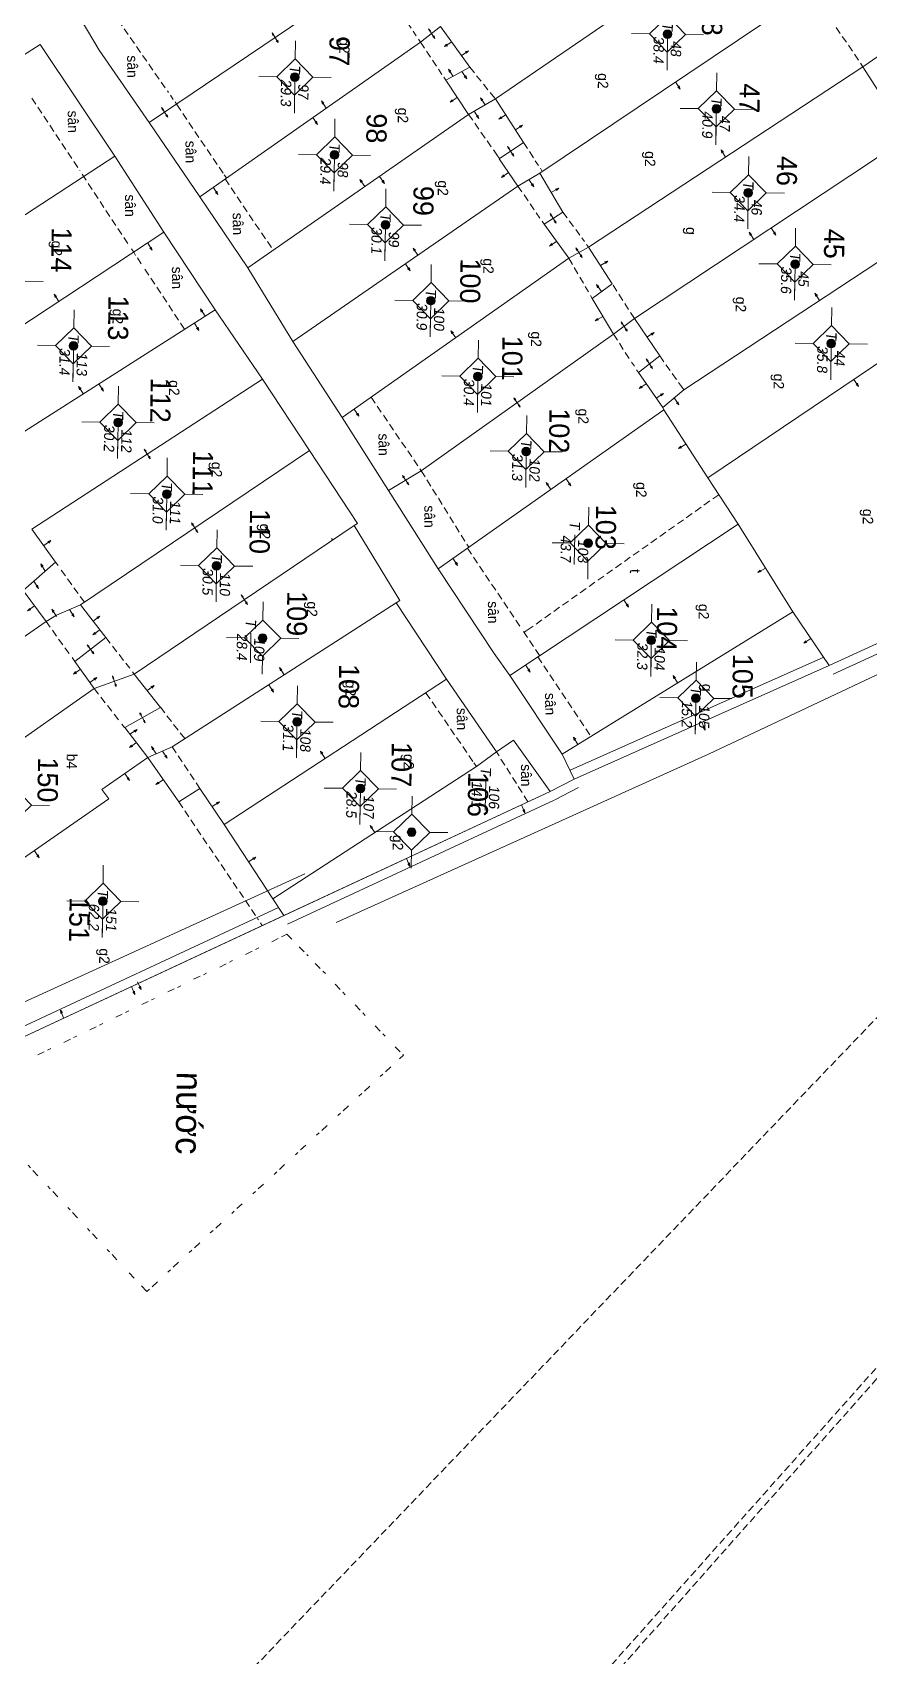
# Model space of a CAD drawing. Extents: x 601689 to 602595, y 1189742 to 1190763.
# Drawn here: x 601997.9 to 602026.8, y 1190506.8 to 1190563.1 of the extents above; entities that cross this region are included whole.
import ezdxf
from ezdxf.enums import TextEntityAlignment as Align

# ---------------------------------------------------------------- set-up
doc = ezdxf.new("R2010")
doc.units = 0
doc.header["$MEASUREMENT"] = 0
doc.linetypes.add('HIDDEN', pattern=[0.375, 0.25, -0.125])
for name, color, linetype in [('10', 250, 'Continuous'), ('11', 7, 'Continuous'), ('13', 7, 'Continuous'), ('14', 7, 'Continuous'), ('15', 7, 'Continuous'), ('16', 7, 'Continuous'), ('22', 7, 'Continuous'), ('53', 7, 'Continuous'), ('57', 7, 'Continuous')]:
    doc.layers.add(name, color=color, linetype=linetype)
doc.styles.add('TXT', font='vnshx.shx')

# ---------------------------------------------------------------- blocks, each defined once
blk = doc.blocks.new('NH3R')
at = {"layer": '16', "color": 7, "linetype": 'Continuous', "lineweight": 0}
for p, q in [((0, 0), (0.297, -0.005)), ((0.297, -0.005), (0.186, 0.031)), ((0.297, -0.005), (0.189, -0.033))]:
    blk.add_line(p, q, dxfattribs=at)
blk = doc.blocks.new('NH3')
at = {"layer": '16', "color": 7, "linetype": 'Continuous', "lineweight": 0}
for p, q in [((-0.199, -0.002), (-0.113, 0.021)), ((0.197, -0.012), (0.107, 0.015)), ((-0.199, -0.002), (0.197, -0.012)), ((-0.199, -0.002), (-0.116, -0.035)), ((0.197, -0.012), (0.104, -0.027))]:
    blk.add_line(p, q, dxfattribs=at)
blk = doc.blocks.new('*M2478247824782478')
at = {"layer": '13', "color": 3, "linetype": 'Continuous', "lineweight": 0}
blk.add_line((602289.482, 1189686.378), (602290.502, 1189686.378), dxfattribs=at)
at = {"layer": '13', "color": 3, "linetype": 'Continuous', "lineweight": 0, "style": 'TXT', "oblique": 7.6055}
for s, p in [('44', (602289.632, 1189686.678)), ('35.8', (602289.482, 1189686.078))]:
    blk.add_text(s, height=0.36, dxfattribs=at).set_placement(p, align=Align.MIDDLE_LEFT)
blk.add_text('T', height=0.36, dxfattribs=at).set_placement((602289.285, 1189686.378), align=Align.MIDDLE_RIGHT)
blk = doc.blocks.new('*M2482248224822482')
at = {"layer": '13', "color": 3, "linetype": 'Continuous', "lineweight": 0}
blk.add_line((602286.75, 1189685.086), (602287.77, 1189685.086), dxfattribs=at)
at = {"layer": '13', "color": 3, "linetype": 'Continuous', "lineweight": 0, "style": 'TXT', "oblique": 7.6055}
blk.add_text('T', height=0.36, dxfattribs=at).set_placement((602286.553, 1189685.086), align=Align.MIDDLE_RIGHT)
for s, p in [('45', (602286.9, 1189685.386)), ('35.6', (602286.75, 1189684.786))]:
    blk.add_text(s, height=0.36, dxfattribs=at).set_placement(p, align=Align.MIDDLE_LEFT)
blk = doc.blocks.new('*M2485248524852485')
at = {"layer": '13', "color": 3, "linetype": 'Continuous', "lineweight": 0}
blk.add_line((602284.296, 1189683.429), (602285.316, 1189683.429), dxfattribs=at)
at = {"layer": '13', "color": 3, "linetype": 'Continuous', "lineweight": 0, "style": 'TXT', "oblique": 7.6055}
for s, p in [('46', (602284.446, 1189683.729)), ('34.4', (602284.296, 1189683.129))]:
    blk.add_text(s, height=0.36, dxfattribs=at).set_placement(p, align=Align.MIDDLE_LEFT)
blk.add_text('T', height=0.36, dxfattribs=at).set_placement((602284.099, 1189683.429), align=Align.MIDDLE_RIGHT)
blk = doc.blocks.new('*M2487248724872487')
at = {"layer": '13', "color": 3, "linetype": 'Continuous', "lineweight": 0}
blk.add_line((602281.407, 1189682.282), (602282.427, 1189682.282), dxfattribs=at)
at = {"layer": '13', "color": 3, "linetype": 'Continuous', "lineweight": 0, "style": 'TXT', "oblique": 7.6055}
for s, p in [('47', (602281.557, 1189682.582)), ('40.9', (602281.407, 1189681.982))]:
    blk.add_text(s, height=0.36, dxfattribs=at).set_placement(p, align=Align.MIDDLE_LEFT)
blk.add_text('T', height=0.36, dxfattribs=at).set_placement((602281.21, 1189682.282), align=Align.MIDDLE_RIGHT)
blk = doc.blocks.new('*M2488248824882488')
at = {"layer": '13', "color": 3, "linetype": 'Continuous', "lineweight": 0}
blk.add_line((602301.833, 1189681.868), (602302.853, 1189681.868), dxfattribs=at)
at = {"layer": '13', "color": 3, "linetype": 'Continuous', "lineweight": 0, "style": 'TXT', "oblique": 7.6055}
for s, p in [('105', (602301.983, 1189682.168)), ('15.2', (602301.833, 1189681.568))]:
    blk.add_text(s, height=0.36, dxfattribs=at).set_placement(p, align=Align.MIDDLE_LEFT)
blk.add_text('T', height=0.36, dxfattribs=at).set_placement((602301.636, 1189681.868), align=Align.MIDDLE_RIGHT)
blk = doc.blocks.new('*M2491249124912491')
at = {"layer": '13', "color": 3, "linetype": 'Continuous', "lineweight": 0}
blk.add_line((602278.843, 1189680.555), (602279.863, 1189680.555), dxfattribs=at)
at = {"layer": '13', "color": 3, "linetype": 'Continuous', "lineweight": 0, "style": 'TXT', "oblique": 7.6055}
blk.add_text('T', height=0.36, dxfattribs=at).set_placement((602278.646, 1189680.555), align=Align.MIDDLE_RIGHT)
for s, p in [('48', (602278.993, 1189680.855)), ('38.4', (602278.843, 1189680.255))]:
    blk.add_text(s, height=0.36, dxfattribs=at).set_placement(p, align=Align.MIDDLE_LEFT)
blk = doc.blocks.new('*M2492249224922492')
at = {"layer": '13', "color": 3, "linetype": 'Continuous', "lineweight": 0}
blk.add_line((602299.852, 1189680.297), (602300.872, 1189680.297), dxfattribs=at)
at = {"layer": '13', "color": 3, "linetype": 'Continuous', "lineweight": 0, "style": 'TXT', "oblique": 7.6055}
for s, p in [('104', (602300.002, 1189680.597)), ('32.3', (602299.852, 1189679.997))]:
    blk.add_text(s, height=0.36, dxfattribs=at).set_placement(p, align=Align.MIDDLE_LEFT)
blk.add_text('T', height=0.36, dxfattribs=at).set_placement((602299.655, 1189680.297), align=Align.MIDDLE_RIGHT)
blk = doc.blocks.new('*M2497249724972497')
at = {"layer": '13', "color": 3, "linetype": 'Continuous', "lineweight": 0}
blk.add_line((602296.521, 1189678.064), (602297.541, 1189678.064), dxfattribs=at)
at = {"layer": '13', "color": 3, "linetype": 'Continuous', "lineweight": 0, "style": 'TXT', "oblique": 7.6055}
for s, p in [('103', (602296.671, 1189678.364)), ('43.7', (602296.521, 1189677.764))]:
    blk.add_text(s, height=0.36, dxfattribs=at).set_placement(p, align=Align.MIDDLE_LEFT)
blk.add_text('T', height=0.36, dxfattribs=at).set_placement((602296.324, 1189678.064), align=Align.MIDDLE_RIGHT)
blk = doc.blocks.new('*M2501250125012501')
at = {"layer": '13', "color": 3, "linetype": 'Continuous', "lineweight": 0}
blk.add_line((602293.372, 1189675.872), (602294.392, 1189675.872), dxfattribs=at)
at = {"layer": '13', "color": 3, "linetype": 'Continuous', "lineweight": 0, "style": 'TXT', "oblique": 7.6055}
blk.add_text('T', height=0.36, dxfattribs=at).set_placement((602293.175, 1189675.872), align=Align.MIDDLE_RIGHT)
for s, p in [('102', (602293.522, 1189676.172)), ('31.3', (602293.372, 1189675.572))]:
    blk.add_text(s, height=0.36, dxfattribs=at).set_placement(p, align=Align.MIDDLE_LEFT)
blk = doc.blocks.new('*M2505250525052505')
at = {"layer": '13', "color": 3, "linetype": 'Continuous', "lineweight": 0}
blk.add_line((602290.794, 1189674.16), (602291.814, 1189674.16), dxfattribs=at)
at = {"layer": '13', "color": 3, "linetype": 'Continuous', "lineweight": 0, "style": 'TXT', "oblique": 7.6055}
blk.add_text('T', height=0.36, dxfattribs=at).set_placement((602290.597, 1189674.16), align=Align.MIDDLE_RIGHT)
for s, p in [('101', (602290.944, 1189674.46)), ('30.4', (602290.794, 1189673.86))]:
    blk.add_text(s, height=0.36, dxfattribs=at).set_placement(p, align=Align.MIDDLE_LEFT)
blk = doc.blocks.new('*M2509250925092509')
at = {"layer": '13', "color": 3, "linetype": 'Continuous', "lineweight": 0}
blk.add_line((602288.196, 1189672.492), (602289.216, 1189672.492), dxfattribs=at)
at = {"layer": '13', "color": 3, "linetype": 'Continuous', "lineweight": 0, "style": 'TXT', "oblique": 7.6055}
blk.add_text('T', height=0.36, dxfattribs=at).set_placement((602287.999, 1189672.492), align=Align.MIDDLE_RIGHT)
for s, p in [('100', (602288.346, 1189672.792)), ('30.9', (602288.196, 1189672.192))]:
    blk.add_text(s, height=0.36, dxfattribs=at).set_placement(p, align=Align.MIDDLE_LEFT)
blk = doc.blocks.new('*M2510251025102510')
at = {"layer": '13', "color": 3, "linetype": 'Continuous', "lineweight": 0}
blk.add_line((602306.618, 1189672.098), (602307.638, 1189672.098), dxfattribs=at)
at = {"layer": '13', "color": 3, "linetype": 'Continuous', "lineweight": 0, "style": 'TXT', "oblique": 7.6055}
blk.add_text('T', height=0.36, dxfattribs=at).set_placement((602306.421, 1189672.098), align=Align.MIDDLE_RIGHT)
for s, p in [('106', (602306.768, 1189672.398)), ('14.1', (602306.618, 1189671.798))]:
    blk.add_text(s, height=0.36, dxfattribs=at).set_placement(p, align=Align.MIDDLE_LEFT)
blk = doc.blocks.new('*M2512251225122512')
at = {"layer": '13', "color": 3, "linetype": 'Continuous', "lineweight": 0}
blk.add_line((602285.588, 1189670.885), (602286.608, 1189670.885), dxfattribs=at)
at = {"layer": '13', "color": 3, "linetype": 'Continuous', "lineweight": 0, "style": 'TXT', "oblique": 7.6055}
blk.add_text('T', height=0.36, dxfattribs=at).set_placement((602285.391, 1189670.885), align=Align.MIDDLE_RIGHT)
for s, p in [('99', (602285.738, 1189671.185)), ('30.1', (602285.588, 1189670.585))]:
    blk.add_text(s, height=0.36, dxfattribs=at).set_placement(p, align=Align.MIDDLE_LEFT)
blk = doc.blocks.new('*M2515251525152515')
at = {"layer": '13', "color": 3, "linetype": 'Continuous', "lineweight": 0}
blk.add_line((602305.135, 1189670.301), (602306.155, 1189670.301), dxfattribs=at)
at = {"layer": '13', "color": 3, "linetype": 'Continuous', "lineweight": 0, "style": 'TXT', "oblique": 7.6055}
blk.add_text('T', height=0.36, dxfattribs=at).set_placement((602304.938, 1189670.301), align=Align.MIDDLE_RIGHT)
for s, p in [('107', (602305.285, 1189670.601)), ('28.5', (602305.135, 1189670.001))]:
    blk.add_text(s, height=0.36, dxfattribs=at).set_placement(p, align=Align.MIDDLE_LEFT)
blk = doc.blocks.new('*M2517251725172517')
at = {"layer": '13', "color": 3, "linetype": 'Continuous', "lineweight": 0}
blk.add_line((602283.196, 1189669.083), (602284.216, 1189669.083), dxfattribs=at)
at = {"layer": '13', "color": 3, "linetype": 'Continuous', "lineweight": 0, "style": 'TXT', "oblique": 7.6055}
blk.add_text('T', height=0.36, dxfattribs=at).set_placement((602282.999, 1189669.083), align=Align.MIDDLE_RIGHT)
for s, p in [('98', (602283.346, 1189669.383)), ('29.4', (602283.196, 1189668.783))]:
    blk.add_text(s, height=0.36, dxfattribs=at).set_placement(p, align=Align.MIDDLE_LEFT)
blk = doc.blocks.new('*M2519251925192519')
at = {"layer": '13', "color": 3, "linetype": 'Continuous', "lineweight": 0}
blk.add_line((602302.852, 1189668.074), (602303.872, 1189668.074), dxfattribs=at)
at = {"layer": '13', "color": 3, "linetype": 'Continuous', "lineweight": 0, "style": 'TXT', "oblique": 7.6055}
blk.add_text('T', height=0.36, dxfattribs=at).set_placement((602302.655, 1189668.074), align=Align.MIDDLE_RIGHT)
for s, p in [('108', (602303.002, 1189668.374)), ('31.1', (602302.852, 1189667.774))]:
    blk.add_text(s, height=0.36, dxfattribs=at).set_placement(p, align=Align.MIDDLE_LEFT)
blk = doc.blocks.new('*M2520252025202520')
at = {"layer": '13', "color": 3, "linetype": 'Continuous', "lineweight": 0}
blk.add_line((602280.516, 1189667.676), (602281.536, 1189667.676), dxfattribs=at)
at = {"layer": '13', "color": 3, "linetype": 'Continuous', "lineweight": 0, "style": 'TXT', "oblique": 7.6055}
for s, p in [('97', (602280.666, 1189667.976)), ('29.3', (602280.516, 1189667.376))]:
    blk.add_text(s, height=0.36, dxfattribs=at).set_placement(p, align=Align.MIDDLE_LEFT)
blk.add_text('T', height=0.36, dxfattribs=at).set_placement((602280.319, 1189667.676), align=Align.MIDDLE_RIGHT)
blk = doc.blocks.new('*M2523252325232523')
at = {"layer": '13', "color": 3, "linetype": 'Continuous', "lineweight": 0}
blk.add_line((602299.969, 1189666.842), (602300.989, 1189666.842), dxfattribs=at)
at = {"layer": '13', "color": 3, "linetype": 'Continuous', "lineweight": 0, "style": 'TXT', "oblique": 7.6055}
blk.add_text('T', height=0.36, dxfattribs=at).set_placement((602299.772, 1189666.842), align=Align.MIDDLE_RIGHT)
for s, p in [('109', (602300.119, 1189667.142)), ('28.4', (602299.969, 1189666.542))]:
    blk.add_text(s, height=0.36, dxfattribs=at).set_placement(p, align=Align.MIDDLE_LEFT)
blk = doc.blocks.new('*M2526252625262526')
at = {"layer": '13', "color": 3, "linetype": 'Continuous', "lineweight": 0}
blk.add_line((602297.487, 1189665.211), (602298.507, 1189665.211), dxfattribs=at)
at = {"layer": '13', "color": 3, "linetype": 'Continuous', "lineweight": 0, "style": 'TXT', "oblique": 7.6055}
blk.add_text('T', height=0.36, dxfattribs=at).set_placement((602297.29, 1189665.211), align=Align.MIDDLE_RIGHT)
for s, p in [('110', (602297.637, 1189665.511)), ('30.5', (602297.487, 1189664.911))]:
    blk.add_text(s, height=0.36, dxfattribs=at).set_placement(p, align=Align.MIDDLE_LEFT)
blk = doc.blocks.new('*M2530253025302530')
at = {"layer": '13', "color": 3, "linetype": 'Continuous', "lineweight": 0}
blk.add_line((602295.028, 1189663.449), (602296.048, 1189663.449), dxfattribs=at)
at = {"layer": '13', "color": 3, "linetype": 'Continuous', "lineweight": 0, "style": 'TXT', "oblique": 7.6055}
blk.add_text('T', height=0.36, dxfattribs=at).set_placement((602294.831, 1189663.449), align=Align.MIDDLE_RIGHT)
for s, p in [('111', (602295.178, 1189663.749)), ('31.0', (602295.028, 1189663.149))]:
    blk.add_text(s, height=0.36, dxfattribs=at).set_placement(p, align=Align.MIDDLE_LEFT)
blk = doc.blocks.new('*M2532253225322532')
at = {"layer": '13', "color": 3, "linetype": 'Continuous', "lineweight": 0}
blk.add_line((602292.568, 1189661.727), (602293.588, 1189661.727), dxfattribs=at)
at = {"layer": '13', "color": 3, "linetype": 'Continuous', "lineweight": 0, "style": 'TXT', "oblique": 7.6055}
for s, p in [('112', (602292.718, 1189662.027)), ('30.2', (602292.568, 1189661.427))]:
    blk.add_text(s, height=0.36, dxfattribs=at).set_placement(p, align=Align.MIDDLE_LEFT)
blk.add_text('T', height=0.36, dxfattribs=at).set_placement((602292.371, 1189661.727), align=Align.MIDDLE_RIGHT)
blk = doc.blocks.new('*M2533253325332533')
at = {"layer": '13', "color": 3, "linetype": 'Continuous', "lineweight": 0}
blk.add_line((602309.169, 1189661.44), (602310.189, 1189661.44), dxfattribs=at)
at = {"layer": '13', "color": 3, "linetype": 'Continuous', "lineweight": 0, "style": 'TXT', "oblique": 7.6055}
blk.add_text('T', height=0.36, dxfattribs=at).set_placement((602308.972, 1189661.44), align=Align.MIDDLE_RIGHT)
for s, p in [('151', (602309.319, 1189661.74)), ('62.2', (602309.169, 1189661.14))]:
    blk.add_text(s, height=0.36, dxfattribs=at).set_placement(p, align=Align.MIDDLE_LEFT)
blk = doc.blocks.new('*M2535253525352535')
at = {"layer": '13', "color": 3, "linetype": 'Continuous', "lineweight": 0}
blk.add_line((602289.94, 1189660.146), (602290.96, 1189660.146), dxfattribs=at)
at = {"layer": '13', "color": 3, "linetype": 'Continuous', "lineweight": 0, "style": 'TXT', "oblique": 7.6055}
blk.add_text('T', height=0.36, dxfattribs=at).set_placement((602289.743, 1189660.146), align=Align.MIDDLE_RIGHT)
for s, p in [('113', (602290.09, 1189660.446)), ('31.4', (602289.94, 1189659.846))]:
    blk.add_text(s, height=0.36, dxfattribs=at).set_placement(p, align=Align.MIDDLE_LEFT)
blk = doc.blocks.new('CENTRD')
at = {"layer": '11', "linetype": 'Continuous', "lineweight": 0}
h = blk.add_hatch(color=2, dxfattribs=at)
edge = h.paths.add_edge_path()
edge.add_arc((0, 0), 0.15, 0, 360)
at = {"layer": '11', "color": 2, "linetype": 'Continuous', "lineweight": 0}
for p, q in [((0, 1.25), (0, 0.625)), ((0, 0.625), (-0.625, 0)), ((0.625, 0), (0, 0.625)), ((-0.625, 0), (-1.25, 0)), ((-0.625, 0), (0, -0.625)), ((0, -0.625), (0.625, 0)), ((1.25, 0), (0.625, 0)), ((0, -0.625), (0, -1.25))]:
    blk.add_line(p, q, dxfattribs=at)
blk.add_circle((0, 0), 0.15, dxfattribs=at)

msp = doc.modelspace()

# ---------------------------------------------------------------- linework, layer by layer
at = {"layer": '10', "color": 7, "linetype": 'Continuous', "lineweight": 0}
for p, q in [((602023.929, 1190567.677), (602013.884, 1190560.804)), ((602009.655, 1190565.233), (602001.902, 1190559.979)), ((602026.611, 1190561.91), (602017.114, 1190555.66)), ((602026.611, 1190561.91), (602028.167, 1190559.478)), ((602012.957, 1190560.267), (602013.884, 1190560.804)), ((602012.957, 1190560.267), (602005.313, 1190554.952)), ((602001.902, 1190559.979), (602003.647, 1190557.414)), ((602028.167, 1190559.478), (602018.7, 1190553.188)), ((602002.411, 1190556.181), (602000.706, 1190558.815)), ((602015.419, 1190558.233), (602014.664, 1190557.783)), ((602003.647, 1190557.414), (602005.313, 1190554.952)), ((602014.664, 1190557.783), (602006.869, 1190552.4)), ((602002.411, 1190556.181), (601994.579, 1190551.028)), ((602004.184, 1190553.497), (602002.411, 1190556.181)), ((602017.114, 1190555.66), (602016.428, 1190555.279)), ((602016.428, 1190555.279), (602008.583, 1190549.767)), ((602005.313, 1190554.952), (602006.869, 1190552.4)), ((602031.349, 1190554.505), (602021.244, 1190547.673)), ((601996.133, 1190548.367), (602004.184, 1190553.497)), ((602005.821, 1190551.094), (602004.184, 1190553.497)), ((602017.973, 1190552.648), (602018.7, 1190553.188)), ((602006.869, 1190552.4), (602008.583, 1190549.767)), ((602005.821, 1190551.094), (601997.839, 1190545.893)), ((602007.447, 1190548.622), (602005.821, 1190551.094)), ((602019.717, 1190550.024), (602011.901, 1190544.521)), ((602019.678, 1190550.115), (602019.717, 1190550.024)), ((602019.717, 1190550.024), (602021.244, 1190547.673)), ((602008.583, 1190549.767), (602010.188, 1190547.234)), ((601999.523, 1190543.271), (602007.447, 1190548.622)), ((602021.244, 1190547.673), (602022.293, 1190546.068)), ((602010.188, 1190547.234), (602011.901, 1190544.521)), ((602001.381, 1190540.874), (602009.001, 1190546.02)), ((602022.293, 1190546.068), (602014.38, 1190540.827)), ((602024.181, 1190543.033), (602022.293, 1190546.068)), ((602012.188, 1190540.696), (602010.454, 1190543.341)), ((601998.326, 1190542.697), (601990.259, 1190537.108)), ((602024.181, 1190543.033), (602016.193, 1190538.101)), ((602025.446, 1190541.175), (602024.181, 1190543.033)), ((602016.611, 1190537.236), (602025.446, 1190541.175)), ((601992.148, 1190534.871), (601999.993, 1190540.374)), ((601999.993, 1190540.374), (602001.381, 1190540.874)), ((602012.188, 1190540.696), (602004.499, 1190535.662)), ((602013.924, 1190538.173), (602012.188, 1190540.696)), ((602014.38, 1190540.827), (602016.193, 1190538.101)), ((602016.193, 1190538.101), (602016.611, 1190537.236)), ((602015.785, 1190536.807), (602016.611, 1190537.236)), ((602006.556, 1190532.513), (602015.785, 1190536.807)), ((602006.174, 1190533.089), (602004.499, 1190535.662)), ((602006.556, 1190532.513), (602006.174, 1190533.089)), ((601996.743, 1190527.927), (602006.556, 1190532.513))]:
    msp.add_line(p, q, dxfattribs=at)
for points in [[(602001.902, 1190559.979), (602000.167, 1190562.492), (601999.542, 1190563.542), (602000.39, 1190564.159), (602007.092, 1190568.707), (602008.08, 1190569.224)], [(602025.805, 1190565.171), (602024.827, 1190564.554), (602015.419, 1190558.233)], [(602026.611, 1190561.91), (602027.65, 1190562.625), (602025.906, 1190565.24), (602025.805, 1190565.171)], [(602003.647, 1190557.414), (602011.292, 1190562.77), (602011.989, 1190563.311)], [(602011.989, 1190563.311), (602012.999, 1190561.897), (602012.174, 1190561.448), (602012.957, 1190560.267)], [(601989.211, 1190556.983), (601998.12, 1190562.691), (602000.706, 1190558.815)], [(602013.884, 1190560.804), (602014.863, 1190559.291), (602014.016, 1190558.723), (602014.664, 1190557.783)], [(601984.97, 1190522.639), (601985.321, 1190522.754), (601989.698, 1190524.674), (601996.743, 1190527.927), (602015.785, 1190536.807), (602016.611, 1190537.236), (602025.446, 1190541.175), (602028.183, 1190542.427), (602033.481, 1190545.115), (602036.041, 1190546.61), (602038.894, 1190547.58), (602043.012, 1190549.524), (602047.02, 1190551.56), (602050.189, 1190552.976), (602052.532, 1190553.864), (602059.024, 1190556.905), (602059.133, 1190556.904), (602065.161, 1190559.651)], [(602000.706, 1190558.815), (601992.583, 1190553.517), (601992.407, 1190553.778)], [(602015.419, 1190558.233), (602016.221, 1190556.882), (602015.575, 1190556.461), (602016.428, 1190555.279)], [(602029.822, 1190556.925), (602020.407, 1190550.724), (602019.678, 1190550.115)], [(602017.973, 1190552.648), (602017.24, 1190553.888), (602017.927, 1190554.399), (602017.114, 1190555.66)], [(602018.7, 1190553.188), (602019.573, 1190551.895), (602018.835, 1190551.326), (602019.678, 1190550.115)], [(602017.973, 1190552.648), (602011.318, 1190547.919), (602010.188, 1190547.234)], [(602009.001, 1190546.02), (602009.112, 1190546.089), (602007.447, 1190548.622)], [(602025.446, 1190541.175), (602028.183, 1190542.427), (602033.481, 1190545.115), (602036.041, 1190546.61)], [(602010.454, 1190543.341), (602010.576, 1190543.419), (602009.001, 1190546.02)], [(601998.326, 1190542.697), (601997.54, 1190543.768), (601998.654, 1190544.752), (601997.839, 1190545.893)], [(602011.901, 1190544.521), (602013.841, 1190541.584), (602014.38, 1190540.827)], [(601999.523, 1190543.271), (601998.688, 1190542.912), (601998.326, 1190542.697)], [(601999.523, 1190543.271), (602000.398, 1190542.138), (601999.327, 1190541.313), (601999.993, 1190540.374)], [(602010.454, 1190543.341), (602002.696, 1190538.347), (602001.851, 1190537.988)], [(602001.381, 1190540.874), (602002.285, 1190539.712), (602001.055, 1190539.019), (602001.851, 1190537.988)], [(602006.174, 1190533.089), (602013.227, 1190537.672), (602013.924, 1190538.173)], [(602015.785, 1190536.807), (602014.51, 1190538.585), (602013.924, 1190538.173)], [(602001.851, 1190537.988), (602000.255, 1190536.87), (602000.502, 1190536.547), (601995.342, 1190532.967), (601995.234, 1190533.109), (601994.012, 1190532.296)], [(602001.851, 1190537.988), (602002.919, 1190536.444), (602003.656, 1190536.913), (602004.499, 1190535.662)]]:
    msp.add_lwpolyline(points, dxfattribs=at)
at = {"layer": '14', "color": 6, "linetype": 'HIDDEN', "lineweight": 0}
for p, q in [((602000.39, 1190564.159), (602002.567, 1190561.019)), ((602010.625, 1190563.77), (602011.145, 1190562.992)), ((602011.223, 1190562.871), (602011.292, 1190562.77)), ((602011.292, 1190562.77), (602012.036, 1190561.65)), ((602012.999, 1190561.897), (602013.884, 1190560.804)), ((602012.105, 1190561.559), (602012.174, 1190561.448)), ((601997.834, 1190560.824), (601999.5, 1190558.312)), ((602002.636, 1190560.928), (602002.734, 1190560.777)), ((602002.793, 1190560.696), (602002.851, 1190560.605)), ((602002.851, 1190560.605), (602004.498, 1190558.173)), ((602012.957, 1190560.267), (602013.958, 1190558.834)), ((602014.863, 1190559.291), (602015.373, 1190558.494)), ((602013.958, 1190558.834), (602014.026, 1190558.733)), ((602015.442, 1190558.403), (602015.51, 1190558.292)), ((601999.578, 1190558.19), (602001.194, 1190555.728)), ((602004.498, 1190558.173), (602004.577, 1190558.062)), ((602004.526, 1190558.033), (602006.192, 1190555.559)), ((602014.664, 1190557.783), (602015.428, 1190556.673)), ((602016.221, 1190556.882), (602016.81, 1190556.084)), ((602015.506, 1190556.562), (602015.575, 1190556.461)), ((602001.283, 1190555.606), (602001.361, 1190555.486)), ((602016.879, 1190555.983), (602016.967, 1190555.862)), ((602017.045, 1190555.761), (602017.114, 1190555.66)), ((602001.429, 1190555.375), (602001.361, 1190555.486)), ((602001.615, 1190555.093), (602001.488, 1190555.294)), ((602003.124, 1190552.821), (602001.685, 1190555.002)), ((602016.428, 1190555.279), (602017.103, 1190554.12)), ((602017.181, 1190553.988), (602017.24, 1190553.888)), ((602018.7, 1190553.188), (602017.927, 1190554.399)), ((602017.973, 1190552.648), (602018.551, 1190551.76)), ((602018.599, 1190551.68), (602018.697, 1190551.538)), ((602019.573, 1190551.895), (602020.328, 1190550.835)), ((602018.776, 1190551.417), (602018.835, 1190551.326)), ((602020.328, 1190550.835), (602020.407, 1190550.724)), ((602009.583, 1190550.462), (602011.318, 1190547.919)), ((602011.318, 1190547.919), (602012.962, 1190545.266)), ((602021.617, 1190547.087), (602014.982, 1190542.388)), ((602008.216, 1190545.572), (602008.255, 1190545.511)), ((602012.921, 1190545.236), (602014.793, 1190542.441)), ((601998.742, 1190544.631), (601998.654, 1190544.752)), ((601999.655, 1190543.359), (601998.85, 1190544.48)), ((601998.326, 1190542.697), (601999.14, 1190541.565)), ((602000.398, 1190542.138), (602001.224, 1190541.077)), ((602014.862, 1190542.35), (602015.42, 1190541.513)), ((602014.972, 1190542.378), (602014.881, 1190542.32)), ((602015.36, 1190541.474), (602017.192, 1190538.718)), ((601999.229, 1190541.445), (601999.327, 1190541.313)), ((602001.322, 1190540.955), (602001.381, 1190540.874)), ((601999.993, 1190540.374), (602000.868, 1190539.252)), ((602011.482, 1190540.216), (602013.139, 1190537.803)), ((602002.285, 1190539.722), (602003.13, 1190538.631)), ((602000.946, 1190539.141), (602001.045, 1190539.019)), ((602002.696, 1190538.347), (602003.656, 1190536.913)), ((602015.011, 1190536.448), (602013.924, 1190538.173)), ((602013.139, 1190537.803), (602013.227, 1190537.672)), ((602002.919, 1190536.444), (602005.684, 1190532.355)), ((602005.753, 1190532.254), (602005.812, 1190532.163)), ((602005.238, 1190531.161), (602005.69, 1190531.385)), ((602006.143, 1190531.599), (602006.667, 1190531.862)), ((602006.667, 1190531.862), (602006.855, 1190531.669)), ((602007.091, 1190531.426), (602007.398, 1190531.112)), ((602004.342, 1190530.723), (602004.785, 1190530.948)), ((602007.644, 1190530.848), (602007.999, 1190530.493)), ((602003.435, 1190530.296), (602003.888, 1190530.51)), ((602002.54, 1190529.858), (602002.993, 1190530.072)), ((602008.343, 1190530.129), (602008.689, 1190529.764)), ((602000.738, 1190528.983), (602001.19, 1190529.207)), ((602001.643, 1190529.42), (602002.087, 1190529.634)), ((602009.034, 1190529.409), (602009.379, 1190529.044)), ((601999.841, 1190528.545), (602000.295, 1190528.769)), ((602009.723, 1190528.68), (602010.069, 1190528.325)), ((601998.945, 1190528.107), (601999.388, 1190528.331)), ((601998.04, 1190527.68), (601998.493, 1190527.894)), ((602010.264, 1190527.262), (602009.9, 1190526.927)), ((602009.535, 1190526.593), (602009.16, 1190526.247)), ((602008.796, 1190525.912), (602008.431, 1190525.577)), ((602008.056, 1190525.233), (602007.692, 1190524.897)), ((602007.327, 1190524.552), (602006.962, 1190524.218)), ((601998.042, 1190523.49), (601997.707, 1190523.854)), ((602006.587, 1190523.882), (602006.223, 1190523.537)), ((601998.732, 1190522.76), (601998.387, 1190523.125)), ((602005.859, 1190523.203), (602005.483, 1190522.858)), ((601999.412, 1190522.031), (601999.077, 1190522.395)), ((602005.12, 1190522.522), (602004.755, 1190522.187)), ((602004.39, 1190521.843), (602004.015, 1190521.507)), ((602000.102, 1190521.301), (601999.758, 1190521.666)), ((602000.782, 1190520.572), (602000.447, 1190520.937)), ((602003.651, 1190521.162), (602003.286, 1190520.828)), ((602001.374, 1190519.943), (602001.128, 1190520.207)), ((602002.911, 1190520.493), (602002.547, 1190520.147)), ((602001.807, 1190519.488), (602001.6, 1190519.711)), ((602014.248, 1190501.957), (602029.047, 1190518.664))]:
    msp.add_line(p, q, dxfattribs=at)
msp.add_lwpolyline([(602021.071, 1190569.297), (602022.92, 1190566.97), (602024.806, 1190564.585), (602024.803, 1190564.584, -0.01868), (602024.847, 1190564.524), (602026.611, 1190561.91)], format="xyb", dxfattribs=at)
for points in [[(602010.414, 1190527.96), (602010.7, 1190527.667), (602010.568, 1190527.538)], [(602002.182, 1190519.813), (602001.817, 1190519.478), (602001.807, 1190519.488)]]:
    msp.add_lwpolyline(points, dxfattribs=at)
at = {"layer": '22', "color": 7, "linetype": 'HIDDEN', "lineweight": 0}
for p, q in [((601917.068, 1190414.104), (602048.263, 1190551.073)), ((602012.67, 1190500.668), (602030.262, 1190520.408))]:
    msp.add_line(p, q, dxfattribs=at)
at = {"layer": '57', "color": 172, "linetype": 'Continuous', "lineweight": 0}
for points in [[(602039.069, 1190546.498), (602021.263, 1190538.101), (602008.373, 1190532.268)], [(602025.582, 1190540.873), (602028.329, 1190542.125), (602033.636, 1190544.823), (602036.208, 1190546.327)], [(602016.476, 1190537.538), (602025.26, 1190541.458)], [(602007.286, 1190533.953), (601985.247, 1190523.875), (601971.648, 1190540.752)], [(602006.692, 1190532.211), (602015.922, 1190536.505)], [(602015.942, 1190536.515), (602016.767, 1190536.944)], [(601996.607, 1190528.229), (602006.37, 1190532.786)]]:
    msp.add_lwpolyline(points, dxfattribs=at)

# ---------------------------------------------------------------- block references
at = {"layer": '11', "color": 2, "linetype": 'Continuous', "lineweight": 0, "rotation": 269.1680420500809}
for p in [(602019.846, 1190563.046), (602006.944, 1190561.56), (602021.535, 1190560.457), (602008.312, 1190558.86), (602022.64, 1190557.552), (602010.079, 1190556.442), (602024.261, 1190555.074), (601996.972, 1190554.492), (602011.648, 1190553.811), (601999.278, 1190552.246), (602025.513, 1190552.323), (602013.278, 1190551.189), (602000.82, 1190549.595), (602014.952, 1190548.586), (602002.506, 1190547.111), (602017.098, 1190545.406), (602004.232, 1190544.626), (602005.827, 1190542.121), (602019.283, 1190542.043), (602020.825, 1190540.039), (602007.017, 1190539.22), (602009.211, 1190536.905), (601997.202, 1190536.338), (602010.986, 1190535.396), (602000.292, 1190533)]:
    msp.add_blockref('CENTRD', p, dxfattribs=at)
at = {"layer": '13', "color": 3, "linetype": 'Continuous', "lineweight": 0, "rotation": 269.1680420500809}
for name, p in [('*M2491249124912491', (-578790.27, 1810052.359)), ('*M2520252025202520', (-578790.27, 1810052.359)), ('*M2487248724872487', (-578790.27, 1810052.359)), ('*M2517251725172517', (-578790.27, 1810052.359)), ('*M2485248524852485', (-578790.27, 1810052.359)), ('*M2512251225122512', (-578790.27, 1810052.359)), ('*M2482248224822482', (-578790.27, 1810052.359)), ('*M2509250925092509', (-578790.27, 1810052.359)), ('*M2535253525352535', (-578790.27, 1810052.359)), ('*M2478247824782478', (-578790.27, 1810052.359)), ('*M2505250525052505', (-578790.27, 1810052.359)), ('*M2532253225322532', (-578790.27, 1810052.359)), ('*M2501250125012501', (-578790.27, 1810052.359)), ('*M2530253025302530', (-578790.27, 1810052.359)), ('*M2497249724972497', (-578790.736, 1810052.72)), ('*M2526252625262526', (-578790.27, 1810052.359)), ('*M2523252325232523', (-578790.679, 1810052.6)), ('*M2492249224922492', (-578790.27, 1810052.359)), ('*M2488248824882488', (-578790.27, 1810052.359)), ('*M2519251925192519', (-578790.27, 1810052.359)), ('*M2510251025102510', (-578787.706, 1810054.209)), ('*M2515251525152515', (-578790.27, 1810052.359)), ('*M2533253325332533', (-578790.27, 1810052.359))]:
    msp.add_blockref(name, p, dxfattribs=at)
at = {"layer": '16', "color": 7, "linetype": 'Continuous', "lineweight": 0}
for name, p, rotation in [('NH3', (602006.253, 1190562.919), 124.221656652887), ('NH3', (602011.675, 1190563.064), 124.221656652887), ('NH3R', (602012.705, 1190562.3), 35.55064160944602), ('NH3R', (602012.426, 1190561.584), 125.0916474531397), ('NH3R', (602012.727, 1190561.75), 304.6324303234329), ('NH3R', (602008.03, 1190560.485), 125.0916474531397), ('NH3R', (602013.531, 1190560.599), 125.0916474531397), ('NH3', (602002.427, 1190560.331), 124.221656652887), ('NH3R', (602007.565, 1190560.161), 304.6324303234329), ('NH3R', (602013.149, 1190560.375), 304.6324303234329), ('NH3R', (602014.58, 1190559.725), 35.55064160944602), ('NH3', (602014.41, 1190558.987), 124.221656652887), ('NH3R', (602009.363, 1190557.766), 125.0916474531397), ('NH3R', (602009.878, 1190558.119), 304.6324303234329), ('NH3R', (602014.339, 1190558.248), 214.5767575208945), ('NH3R', (602015.046, 1190558.008), 304.6324303234329), ('NH3R', (602004.112, 1190557.739), 304.6324303234329), ('NH3R', (602015.82, 1190557.558), 30.68381474731978), ('NH3', (602015.877, 1190556.657), 124.221656652887), ('NH3R', (602023.433, 1190556.333), 303.6073645649687), ('NH3R', (602001.846, 1190555.809), 302.5010654471747), ('NH3R', (602011.2, 1190555.39), 125.0916474531397), ('NH3R', (602016.007, 1190555.875), 215.8468536198455), ('NH3', (602016.771, 1190555.475), 124.221656652887), ('NH3R', (602010.766, 1190555.097), 304.6324303234329), ('NH3R', (602017.526, 1190555.025), 32.80083483117163), ('NH3R', (601998.768, 1190553.782), 123.3963817606229), ('NH3R', (602017.553, 1190554.124), 125.1502989584792), ('NH3R', (602003.831, 1190553.272), 123.3963817606229), ('NH3R', (602003.467, 1190553.036), 302.5010654471747), ('NH3R', (602012.511, 1190552.523), 125.0916474531397), ('NH3', (602018.336, 1190552.913), 124.221656652887), ('NH3R', (602019.132, 1190552.542), 34.02928871892389), ('NH3', (602019.209, 1190551.621), 124.221656652887), ('NH3R', (601999.614, 1190550.589), 123.3963817606229), ('NH3R', (602000.159, 1190550.932), 302.5010654471747), ('NH3R', (602019.452, 1190550.437), 34.02928871892389), ('NH3R', (602008.997, 1190550.051), 304.6324303234329), ('NH3', (602014.641, 1190550.284), 305.3983420839907), ('NH3', (602001.825, 1190548.499), 123.0893548232983), ('NH3', (602010.783, 1190547.597), 305.3983420839907), ('NH3R', (602015.809, 1190547.268), 125.1502989584792), ('NH3', (602003.481, 1190545.946), 304.0292887189238), ('NH3R', (601998.299, 1190544.438), 122.7710135227472), ('NH3R', (602023.232, 1190544.546), 211.8758076555875), ('NH3R', (601997.933, 1190543.232), 216.2550657513117), ('NH3', (602005.186, 1190543.452), 124.0292887189238), ('NH3R', (601998.687, 1190542.872), 122.7710135227472), ('NH3R', (601999.956, 1190542.704), 37.6824292217073), ('NH3R', (602024.809, 1190542.103), 214.2513391854745), ('NH3', (601999.862, 1190541.726), 127.6155937566517), ('NH3R', (602006.571, 1190540.844), 122.7710135227472), ('NH3R', (601999.846, 1190540.576), 37.6824292217073), ('NH3R', (602021.028, 1190539.205), 294.0369697952889), ('NH3R', (602001.458, 1190538.504), 217.6721789592347), ('NH3R', (602002.143, 1190538.114), 125.0247768421373), ('NH3R', (602002.354, 1190538.201), 305.0247768421374), ('NH3R', (602007.981, 1190537.954), 122.7710135227472), ('NH3R', (602001.054, 1190537.429), 305.0247768421374), ('NH3R', (602014.789, 1190536.34), 294.9677598867113), ('NH3R', (602010.804, 1190534.485), 294.9677598867113), ('NH3R', (602001.495, 1190530.213), 294.9677598867113), ('NH3R', (602001.282, 1190530.046), 295.0370905885424)]:
    msp.add_blockref(name, p, dxfattribs=dict(at, rotation=rotation))
for name, p, xscale, yscale, rotation in [('NH3R', (602012.372, 1190562.775), 0.9999987485871336, 0.9999987485871336, 213.5407610336754), ('NH3R', (602020.123, 1190561.388), 0.9999975074184724, 0.9999975074184724, 303.8958472646256), ('NH3R', (602012.565, 1190560.852), 1.000001501331247, 1.000001501331247, 213.5778350314214), ('NH3R', (602014.257, 1190560.26), 1.000001501331247, 1.000001501331247, 213.5778350314214), ('NH3R', (602021.857, 1190558.785), 1.000001809071727, 1.000001809071727, 123.3482055036994), ('NH3R', (602022.829, 1190555.932), 1.000001809071727, 1.000001809071727, 123.3482055036994), ('NH3R', (602025.109, 1190553.82), 0.9999968856788815, 0.9999968856788815, 123.3667822571141), ('NH3R', (602017.601, 1190553.263), 0.9999986859416391, 0.9999986859416391, 210.5875400373875), ('NH3R', (602026.292, 1190551.084), 0.999998742927572, 0.999998742927572, 304.0585995803255), ('NH3R', (602019.11, 1190550.932), 1.000001191595736, 1.000001191595736, 214.8435833457582), ('NH3R', (602020.073, 1190550.449), 1.000002687449969, 1.000002687449969, 303.5221835348023), ('NH3R', (602020.48, 1190548.843), 0.999998521337276, 0.999998521337276, 213.0116564897461), ('NH3R', (602016.334, 1190547.64), 1.000002687449969, 1.000002687449969, 303.5221835348023), ('NH3R', (601998.252, 1190545.328), 1.000001851583361, 1.000001851583361, 35.51344862788774), ('NH3R', (602012.416, 1190544.884), 1.000002687449969, 1.000002687449969, 303.5221835348023), ('NH3R', (601997.905, 1190544.092), 1.00000271502125, 1.00000271502125, 303.2150787860232), ('NH3R', (602018.337, 1190543.443), 1.000002687449969, 1.000002687449969, 303.5221835348023), ('NH3R', (601999.141, 1190543.105), 1.00000271502125, 1.00000271502125, 303.2150787860232), ('NH3R', (602000.192, 1190542.401), 0.999998247683276, 0.999998247683276, 215.3878282319634), ('NH3R', (601999.523, 1190541.04), 0.999998247683276, 0.999998247683276, 215.3878282319634), ('NH3R', (602014.926, 1190541.189), 1.000002687449969, 1.000002687449969, 303.5221835348023), ('NH3', (602000.687, 1190540.624), 0.999997359434835, 0.999997359434835, 109.8561160417729), ('NH3R', (602001.832, 1190540.299), 0.9999972987299872, 0.9999972987299872, 37.87206006611409), ('NH3R', (602006.046, 1190540.501), 1.00000271502125, 1.00000271502125, 303.2150787860232), ('NH3R', (602020.187, 1190540.566), 0.9999984882038956, 0.9999984882038956, 121.6905555986118), ('NH3', (602001.67, 1190539.361), 1.000001858413845, 1.000001858413845, 299.4091920428809), ('NH3R', (602001.232, 1190538.786), 1.000001206167444, 1.000001206167444, 33.96260149398339), ('NH3R', (602016.738, 1190538.434), 0.9999984882038956, 0.9999984882038956, 121.6905555986118), ('NH3R', (602002.381, 1190537.211), 0.9999983926526846, 0.9999983926526846, 214.6806283274074), ('NH3R', (602004.078, 1190536.288), 1.000001206167444, 1.000001206167444, 33.96260149398339), ('NH3R', (602009.706, 1190535.38), 0.999998521337276, 0.999998521337276, 123.0116564897463), ('NH3R', (601997.926, 1190534.752), 0.9999985586665384, 0.9999985586665384, 304.7471875198937), ('NH3R', (602005.342, 1190534.37), 1.000001123431792, 1.000001123431792, 33.05975517314756), ('NH3R', (602010.804, 1190534.485), 0.9999985407445894, 0.9999985407445894, 293.6861005118662), ('NH3R', (601998.937, 1190528.958), 0.9999985407445896, 0.9999985407445896, 113.686100511866)]:
    msp.add_blockref(name, p, dxfattribs=dict(at, xscale=xscale, yscale=yscale, rotation=rotation))

# ---------------------------------------------------------------- texts
at = {"layer": '15', "color": 7, "linetype": 'Continuous', "lineweight": 0, "style": 'TXT'}
for s, height, rotation, p in [('g2', 0.36, 269.2144, (602008.663, 1190562.906)), ('s%%169n', 0.36, 270.5644, (602001.315, 1190562.311)), ('g2', 0.36, 269.2144, (602017.617, 1190561.693)), ('s%%169n', 0.36, 270.5644, (601999.258, 1190560.399)), ('g2', 0.36, 269.2144, (602010.691, 1190560.498)), ('s%%169n', 0.36, 270.5644, (602003.334, 1190559.353)), ('g2', 0.36, 269.2144, (602019.25, 1190558.991)), ('g2', 0.36, 269.2144, (602012.076, 1190557.979)), ('s%%169n', 0.36, 270.5644, (602001.239, 1190557.492)), ('s%%169n', 0.36, 270.5644, (602004.97, 1190556.86)), ('g', 0.36, 269.2144, (602020.664, 1190556.361)), ('g2', 0.36, 269.2144, (601998.706, 1190555.892)), ('s%%169n', 0.36, 270.5644, (602002.864, 1190554.99)), ('g2', 0.36, 269.2144, (602013.649, 1190555.277)), ('g2', 0.36, 269.2144, (602022.391, 1190553.947)), ('g2', 0.36, 269.2144, (602000.814, 1190553.533)), ('g2', 0.36, 269.2144, (602015.304, 1190552.745)), ('g2', 0.36, 269.2144, (602002.771, 1190551.056)), ('g2', 0.36, 269.2144, (602023.704, 1190551.28)), ('g2', 0.36, 269.2144, (602016.938, 1190550.072)), ('s%%169n', 0.36, 270.5644, (602010.016, 1190549.211)), ('g2', 0.36, 269.2144, (602004.242, 1190548.226)), ('g2', 0.36, 269.2144, (602018.943, 1190547.524)), ('s%%169n', 0.36, 270.5644, (602011.602, 1190546.719)), ('g2', 0.36, 269.2144, (602026.79, 1190546.596)), ('g2', 0.36, 269.2144, (602005.913, 1190546.083)), ('t', 0.36, 270.5644, (602018.721, 1190544.511)), ('g2', 0.36, 269.2144, (602007.546, 1190543.39)), ('s%%169n', 0.36, 270.5644, (602013.806, 1190543.399)), ('g2', 0.36, 269.2144, (602021.105, 1190543.304)), ('g2', 0.36, 269.2144, (602008.878, 1190540.642)), ('g', 0.36, 269.2144, (602021.217, 1190540.533)), ('s%%169n', 0.36, 270.5644, (602015.783, 1190540.222)), ('s%%169n', 0.36, 270.5644, (602012.725, 1190539.703)), ('b4', 0.36, 269.2144, (601999.222, 1190538.115)), ('g2', 0.36, 269.2144, (602010.893, 1190538.104)), ('s%%169n', 0.36, 270.5644, (602014.949, 1190537.752)), ('g2', 0.36, 269.2144, (602010.515, 1190535.299)), ('g2', 0.36, 269.2144, (602000.351, 1190531.369)), (' n%%173%%237c', 0.9, 269.2144, (602003.307, 1190527.427))]:
    msp.add_text(s, height=height, rotation=rotation, dxfattribs=at).set_placement(p, align=Align.MIDDLE_LEFT)
at = {"layer": '53', "color": 200, "linetype": 'Continuous', "lineweight": 0, "style": 'TXT'}
for s, p in [('48', (602021.399, 1190564.031)), ('97', (602008.494, 1190562.979)), ('47', (602022.692, 1190561.343)), ('98', (602009.778, 1190560.301)), ('46', (602023.988, 1190558.825)), ('99', (602011.403, 1190557.788)), ('114', (601998.873, 1190556.35)), ('45', (602025.623, 1190556.303)), ('100', (602013.029, 1190555.276)), ('113', (602000.84, 1190553.993)), ('101', (602014.482, 1190552.596)), ('112', (602002.302, 1190551.142)), ('102', (602016.108, 1190550.083)), ('111', (602003.767, 1190548.623)), ('103', (602017.722, 1190546.741)), ('110', (602005.739, 1190546.595)), ('109', (602007.03, 1190543.747)), ('104', (602019.834, 1190543.222)), ('105', (602022.461, 1190541.576)), ('108', (602008.826, 1190541.223)), ('107', (602010.648, 1190538.518)), ('150', (601998.4, 1190537.986)), ('106', (602013.295, 1190537.481)), ('151', (601999.494, 1190533.15))]:
    msp.add_text(s, height=0.7, rotation=269.2144, dxfattribs=at).set_placement(p, align=Align.MIDDLE_LEFT)

doc.saveas('drawing.dxf')
